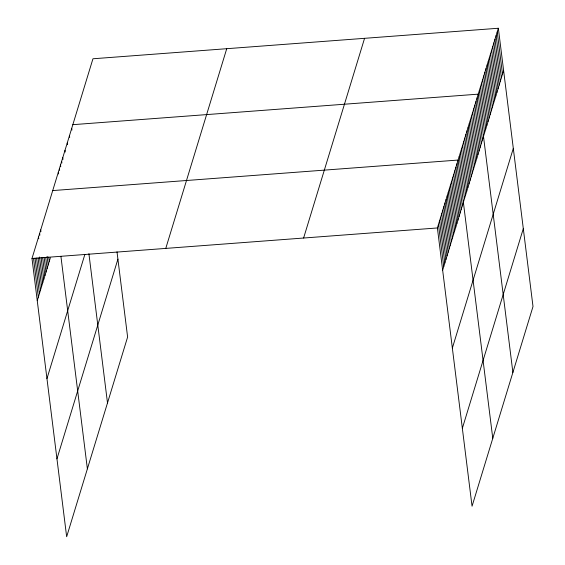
<?xml version="1.0" encoding="UTF-8"?>
<svg xmlns="http://www.w3.org/2000/svg" width="565" height="565" viewBox="0 0 565 565"><rect width="100%" height="100%" fill="white"/><g stroke="black" fill="none" stroke-linecap="round" stroke-linejoin="round"><path stroke-width="0.85" d="M117.004 251.863L127.612 337.044L66.656 536.75L31.993 258.48L92.95 58.774L498.344 28.25L533.007 306.52L472.05 506.226L437.388 227.956L498.344 28.25M37.255 300.721L50.349 257.838M46.959 378.614L84.891 254.328M56.952 458.858L117.908 259.158M165.771 248.402L226.735 48.703M303.61 238.027L364.566 38.321M442.649 270.197L503.606 70.491M452.353 348.089L513.31 148.383M462.347 428.341L523.303 228.634M72.836 124.674L478.23 94.15L512.886 372.427M52.722 190.575L458.109 160.057L492.772 438.327M31.993 258.48L437.388 227.956M497.228 31.908L502.49 74.156M496.112 35.574L501.374 77.815M494.989 39.232L500.251 81.48M493.874 42.898L499.135 85.138M492.758 46.556L498.019 88.797M491.642 50.214L496.903 92.462M490.519 53.88L495.78 96.121M489.403 57.538L494.665 99.786M488.287 61.204L493.549 103.444M487.171 64.862L492.433 107.103M486.048 68.52L491.31 110.768M484.932 72.186L490.194 114.427M483.817 75.844L489.078 118.092M482.701 79.51L487.962 121.75M481.578 83.168L486.839 125.409M480.462 86.833L485.723 129.074M479.346 90.492L484.608 132.733M477.107 97.816L482.369 140.056M475.991 101.474L481.253 143.715M474.875 105.139L480.137 147.38M473.76 108.798L479.021 151.039M472.644 112.456L477.905 154.704M471.521 116.122L476.782 158.362M470.405 119.78L475.666 162.021M469.289 123.445L474.551 165.686M468.173 127.104L473.435 169.345M467.05 130.762L472.312 173.01M465.934 134.428L471.196 176.668M464.818 138.086L470.08 180.327M463.703 141.751L468.964 183.992M462.58 145.41L467.841 187.651M461.464 149.068L466.725 191.316M460.348 152.734L465.609 194.974M459.232 156.392L464.494 198.64M457.021 163.631L462.283 205.872M455.934 167.205L461.195 209.446M454.839 170.778L460.101 213.019M453.752 174.352L459.013 216.593M452.657 177.926L457.918 220.166M451.569 181.499L456.831 223.74M450.475 185.073L455.736 227.314M449.387 188.646L454.648 230.887M448.292 192.22L453.554 234.461M447.205 195.794L452.466 238.035M446.11 199.367L451.379 241.608M445.022 202.941L450.284 245.182M443.935 206.515L449.196 248.755M442.84 210.088L448.102 252.329M441.752 213.662L447.014 255.903M440.658 217.235L445.919 259.476M439.57 220.809L444.832 263.05M438.475 224.383L443.737 266.623M88.91 253.727L107.498 402.951M71.72 128.34L71.932 130.063M69.481 135.657L69.7 137.387M67.249 142.98L67.461 144.704M65.01 150.304L65.229 152.027M62.779 157.628L62.99 159.351M61.663 161.286L61.875 163.01M60.547 164.952L60.759 166.675M59.424 168.61L59.643 170.333M58.308 172.268L58.52 173.999M60.914 256.348L87.384 468.851M48.717 257.096L49.254 261.411M47.093 256.362L48.166 264.985M45.68 257.35L47.072 268.559M40.722 229.891L40.934 231.615M44.155 257.478L45.984 272.132M39.628 233.465L39.847 235.188M42.636 257.598L44.889 275.706M38.54 237.039L38.752 238.762M41.118 257.725L43.802 279.28M39.486 256.99L42.714 282.853M38.074 257.979L41.619 286.427M36.556 258.099L40.532 290M35.037 258.226L39.437 293.574M33.519 258.353L38.349 297.148"/></g></svg>
